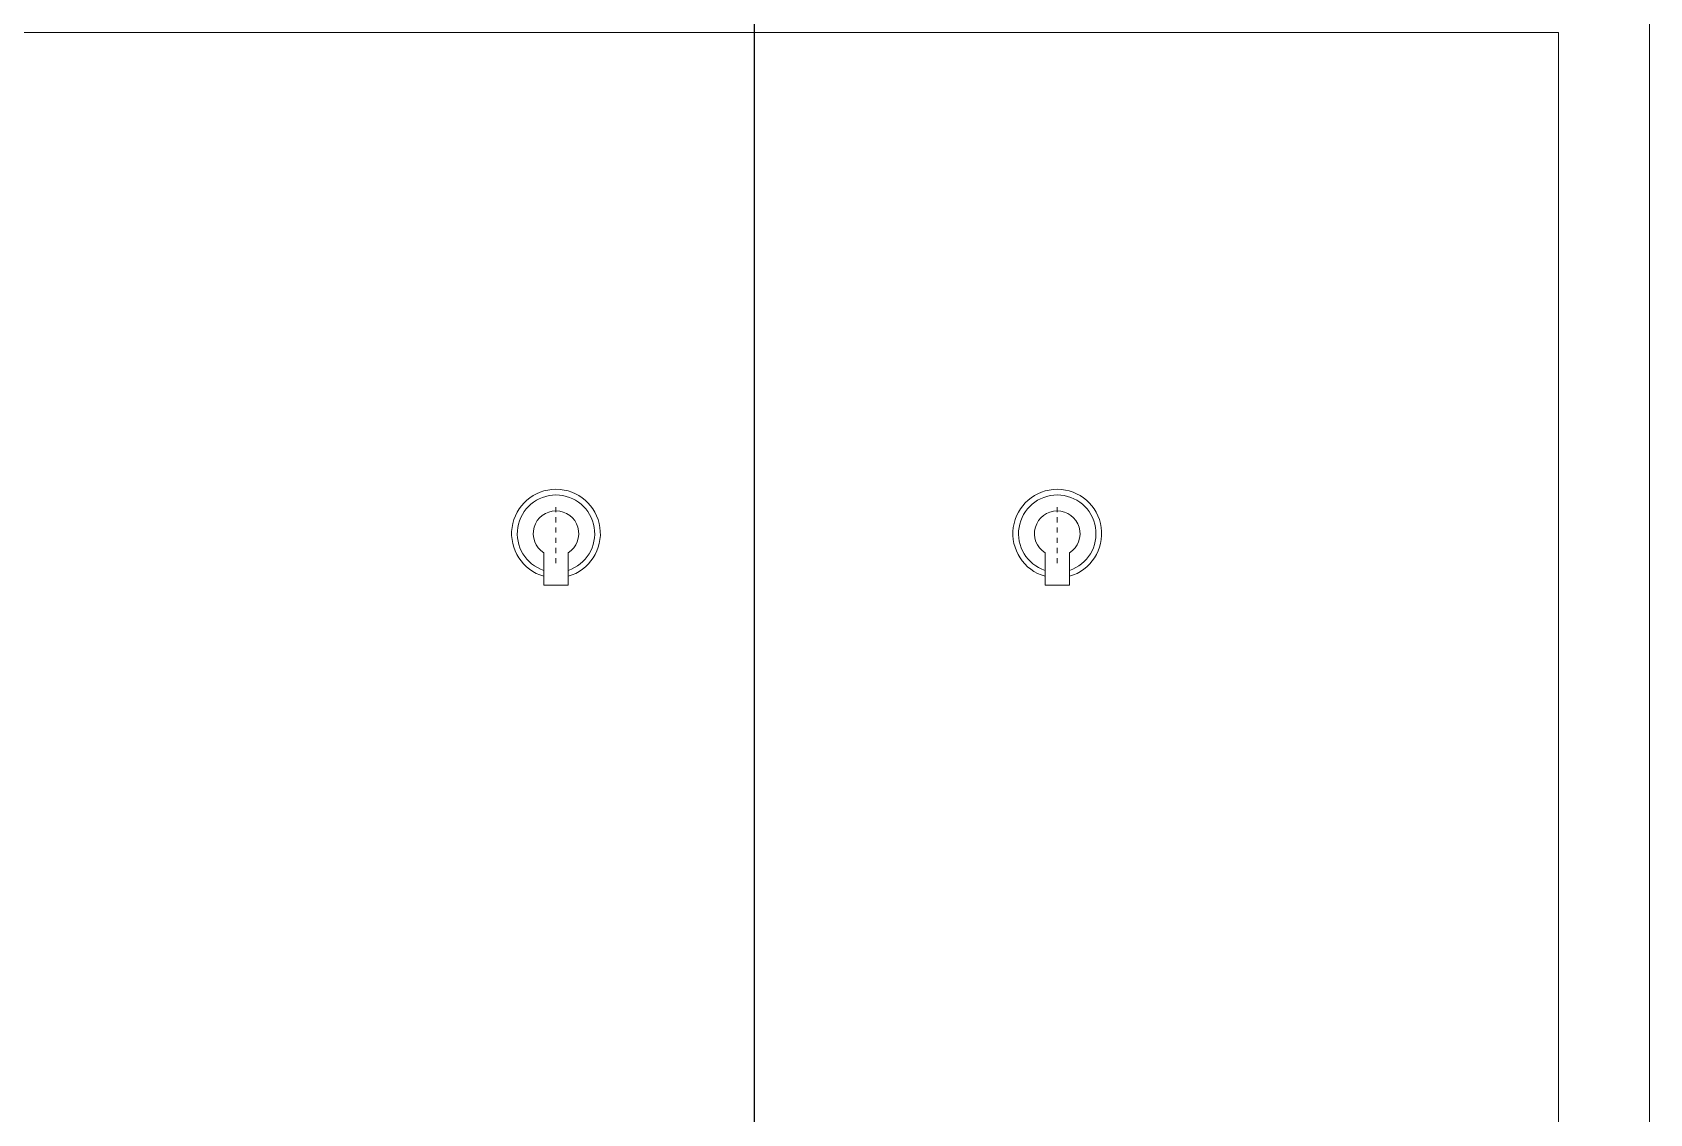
# Model space of a CAD drawing. Header units: millimetres. Extents: x 100 to 1590, y 100 to 694.
# Drawn here: x 1227.07 to 1258.68, y 508.22 to 529.36 of the extents above; entities that cross this region are included whole.
import ezdxf

# ---------------------------------------------------------------- set-up
doc = ezdxf.new("R2010")
doc.units = ezdxf.units.MM
doc.linetypes.add('SGC_DASHDOT', pattern=[1, 0.5, -0.25, 0, -0.25])
for name, color, linetype, lineweight in [('PAREDE', 7, 'Continuous', 9), ('SGC-Conexoes (Linhas Externas)', 6, 'Continuous', 9), ('SGC-EIXOS', 9, 'SGC_DASHDOT', 9)]:
    doc.layers.add(name, color=color, linetype=linetype, lineweight=lineweight)

# ---------------------------------------------------------------- blocks, each defined once
blk = doc.blocks.new('BB-2-GA01-N0-D0-S0', base_point=(95383.7, 227116.1))
at = {"layer": 'SGC-Conexoes (Linhas Externas)'}
for p, q in [((95270.7, 227143), (95270.7, 227089.3)), ((95341.5, 227143), (95270.7, 227143)), ((95341.5, 227089.3), (95270.7, 227089.3))]:
    blk.add_line(p, q, dxfattribs=at)
for radius, start, end in [(97.4, 196, 164), (85, 198.4081, 161.5919), (50, 212.4682, 147.5318)]:
    blk.add_arc((95383.7, 227116.1), radius, start, end, dxfattribs=at)
at = {"layer": 'SGC-EIXOS'}
blk.add_line((95318.7, 227116.1), (95448.7, 227116.1), dxfattribs=at)

msp = doc.modelspace()

# ---------------------------------------------------------------- linework, layer by layer
at = {"color": 1}
msp.add_line((1241.173, 541.479), (1241.173, 444.797), dxfattribs=at)
at = {"layer": 'PAREDE'}
for p, q in [((1258.677, 531.14), (1258.677, 469.687)), ((1256.896, 529.359), (1207.911, 529.359)), ((1256.896, 471.468), (1256.896, 529.359))]:
    msp.add_line(p, q, dxfattribs=at)

# ---------------------------------------------------------------- block references
at = {"layer": 'SGC-Conexoes (Linhas Externas)', "xscale": 0.008906250000000001, "yscale": 0.008906250000000001, "zscale": 0.008906250000000001, "rotation": 90}
for p in [(1237.302, 519.562), (1247.099, 519.562)]:
    msp.add_blockref('BB-2-GA01-N0-D0-S0', p, dxfattribs=at)

doc.saveas('drawing.dxf')
